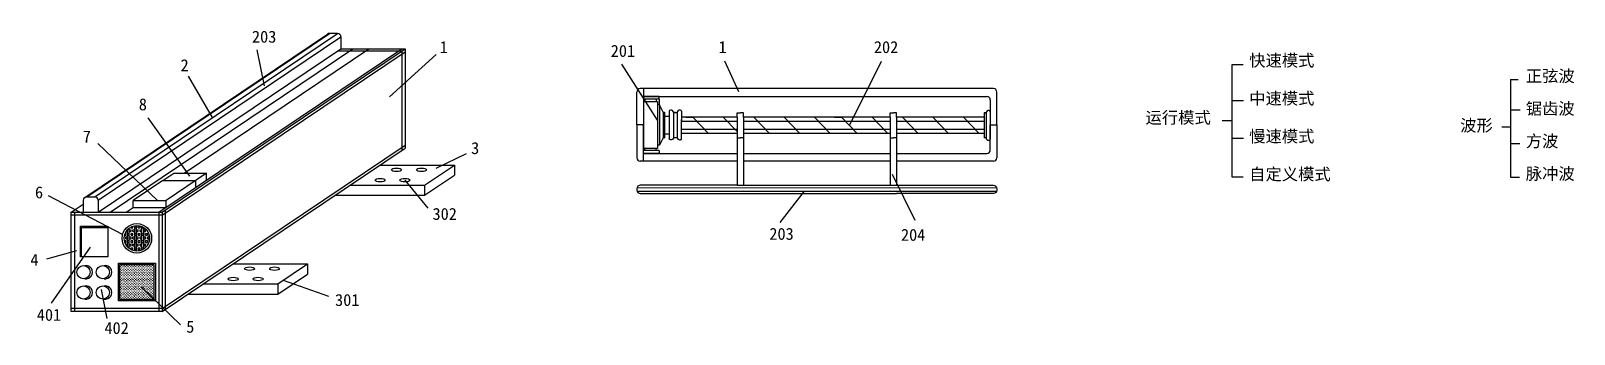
# Model space of a CAD drawing. Header units: millimetres. Extents: x 1032 to 6456, y 223 to 1290.
import ezdxf

# ---------------------------------------------------------------- set-up
doc = ezdxf.new("R2010")
doc.units = ezdxf.units.MM
doc.styles.get("Standard").update_dxf_attribs({"font": 'txt', "bigfont": 'gbcbig.shx'})

msp = doc.modelspace()

# ---------------------------------------------------------------- hatches: boundary and pattern name
h = msp.add_hatch()
h.set_pattern_fill('BOX', color=256, style=0)
h.paths.add_polyline_path([(1449.5, 560.5, 1), (1360, 560.5, 1)])
h = msp.add_hatch()
h.set_pattern_fill('GRASS', color=256, scale=0.25, style=0)
h.set_pattern_definition([(90, (-0.0465, -60.9726), (-4.490125, 4.490125), [1.190625, -7.789625]), (45, (-0.0465, -60.9726), (-4.490128, 4.490128), [1.190625, -5.159375]), (135, (-0.0465, -60.9726), (-4.490128, -4.490128), [1.190625, -5.159375])])
h.paths.add_polyline_path([(1464.6, 468.3), (1345.3, 468.3), (1345.3, 345.4), (1464.6, 345.4)])

# ---------------------------------------------------------------- linework, layer by layer
for p, q in [((1221.4, 704.2), (2075.1, 1278.7)), ((1228.3, 706.4), (2082, 1280.9)), ((1256.4, 706.4), (2110, 1280.9)), ((1268.4, 694.4), (2122, 1268.9)), ((2110, 1280.9), (2082, 1280.9)), ((2122, 1268.9), (2122, 1226.5)), ((1268.4, 651.9), (2122, 1226.5)), ((1310.6, 651.9), (2164.2, 1226.5)), ((1481.6, 651.9), (2335.3, 1226.5)), ((1493.5, 651.9), (2347.2, 1226.5)), ((1493.5, 641.6), (2347.2, 1216.1)), ((1571, 789.6), (2220.1, 1226.5)), ((1853.1, 1096.4), (1826.9, 1223.8)), ((2335.9, 1218.9), (2110.8, 1218.9)), ((2122, 1226.5), (2347.2, 1226.5)), ((2292.5, 1058.5), (2456.1, 1207.2)), ((2335.9, 1218.9), (2335.9, 869.9)), ((2347.2, 1226.5), (2347.2, 877.5)), ((3234.9, 975.7), (3108.9, 1173.5)), ((3520.7, 1075.8), (3471, 1183.5)), ((3909.2, 957.6), (4022, 1184.1)), ((5292.3, 1170.6), (5253.1, 1170.6)), ((5253.1, 1170.6), (5253.1, 777)), ((1670.5, 985.1), (1585.9, 1131.1)), ((4415, 1086.8), (3174.1, 1086.8)), ((3184.9, 1086.8), (3184.9, 1059.3)), ((3184.9, 1086.8), (3184.9, 959.3)), ((6232.4, 1119), (6232.4, 776.1)), ((6232.4, 1119), (6259.2, 1119)), ((3162.1, 959.3), (3162.1, 1074.8)), ((3239.9, 1059.3), (3184.9, 1059.3)), ((3184.9, 1059.3), (4392.2, 1059.3)), ((3239.9, 1049.3), (3184.9, 1049.3)), ((3184.9, 1041.8), (3184.9, 876.8)), ((3184.9, 1041.8), (3234.9, 1041.8)), ((3189.9, 1049.3), (3189.9, 1041.8)), ((3229.9, 1049.3), (3229.9, 1041.8)), ((3234.9, 1041.8), (3234.9, 876.8)), ((3239.9, 1049.3), (3239.9, 1059.3)), ((3239.9, 1049.3), (3239.9, 1030.3)), ((4404.2, 1047.3), (4404.2, 959.3)), ((4427, 959.3), (4427, 1074.8)), ((5253.1, 1044.8), (5294.5, 1044.8)), ((1591.3, 778.5), (1444, 984.3)), ((3241.9, 1030.3), (3234.9, 1030.3)), ((3241.9, 1030.3), (3241.9, 888.3)), ((3253.9, 1004.3), (3241.9, 1030.3)), ((3253.9, 1004.3), (3253.9, 914.3)), ((3253.9, 1004.3), (3258.9, 1004.3)), ((3258.9, 1004.3), (3258.9, 914.3)), ((3258.9, 990.3), (3275.9, 990.3)), ((3275.9, 1007.4), (3275.9, 911.2)), ((3275.9, 990.3), (3275.9, 928.3)), ((3290.7, 1003.4), (3297.3, 1003.4)), ((3297.3, 1003.4), (3290.7, 1003.4)), ((3297.3, 1003.4), (3304, 1003.4)), ((3318.8, 1007.4), (3318.8, 971.4)), ((3333.6, 986.2), (3318.8, 986.2)), ((3333.6, 986.2), (3358.9, 986.2)), ((3358.9, 986.2), (3414, 929)), ((3358.9, 986.2), (3414, 929)), ((3465.8, 986.2), (3514.3, 935.9)), ((3514.3, 986.2), (3514.3, 929)), ((3536.9, 986.2), (3536.9, 929)), ((3572.8, 986.2), (3627.9, 929)), ((3679.7, 986.2), (3734.9, 929)), ((3786.7, 986.2), (3839.4, 931.5)), ((3786.7, 986.2), (3841.8, 929)), ((3856.3, 986.2), (3881.6, 986.2)), ((3881.6, 986.2), (3936.7, 929)), ((3881.6, 986.2), (3936.7, 929)), ((3988.5, 986.2), (4043.7, 929)), ((4052.2, 986.2), (4052.2, 929)), ((4074.8, 986.2), (4074.8, 929)), ((4095.5, 986.2), (4150.6, 929)), ((4202.4, 986.2), (4257.6, 929)), ((4309.4, 986.2), (4364.5, 929)), ((4389.4, 1001.6), (4382.8, 1001.6)), ((4382.8, 1001.6), (4389.4, 1001.6)), ((4382.8, 1001.6), (4382.8, 913.5)), ((4404.2, 1005.7), (4404.2, 909.5)), ((4404.2, 986.2), (4404.2, 929)), ((6232.4, 1011.8), (6266.4, 1011.8)), ((3184.9, 959.3), (3162.1, 959.3)), ((3162.1, 959.3), (3162.1, 843.8)), ((3184.9, 959.3), (3162.1, 959.3)), ((3184.9, 831.8), (3184.9, 959.3)), ((3258.9, 928.3), (3275.9, 928.3)), ((3333.6, 971.9), (3318.8, 971.9)), ((3340.6, 943.3), (3318.8, 943.3)), ((3355.5, 929), (3318.8, 929)), ((3514.3, 971.9), (3333.6, 971.9)), ((3514.3, 943.3), (3333.6, 943.3)), ((3514.3, 943.3), (3333.6, 943.3)), ((3856.3, 971.9), (3536.9, 971.9)), ((3856.3, 943.3), (3536.9, 943.3)), ((3856.3, 943.3), (3536.9, 943.3)), ((4052.2, 971.9), (3856.3, 971.9)), ((4052.2, 943.3), (3856.3, 943.3)), ((4052.2, 943.3), (3856.3, 943.3)), ((4206.6, 971.9), (4074.8, 971.9)), ((4382.8, 971.9), (4074.8, 971.9)), ((4206.6, 943.3), (4074.8, 943.3)), ((4206.6, 943.3), (4074.8, 943.3)), ((4382.8, 943.3), (4074.8, 943.3)), ((4382.8, 943.3), (4074.8, 943.3)), ((4404.2, 959.3), (4427, 959.3)), ((4404.2, 871.3), (4404.2, 959.3)), ((4404.2, 959.3), (4427, 959.3)), ((4427, 959.3), (4427, 843.8)), ((5253.1, 973.8), (5219, 973.8)), ((6232.4, 950.9), (6202.6, 950.9)), ((1476.7, 693.6), (1267.2, 894)), ((1493.5, 313.3), (2347.2, 887.9)), ((1493.5, 303), (2347.2, 877.5)), ((3234.9, 876.8), (3184.9, 876.8)), ((3239.9, 869.3), (3184.9, 869.3)), ((3189.9, 869.3), (3189.9, 876.8)), ((3229.9, 869.3), (3229.9, 876.8)), ((3241.9, 888.3), (3234.9, 888.3)), ((3239.9, 869.3), (3239.9, 859.3)), ((3253.9, 914.3), (3241.9, 888.3)), ((3253.9, 914.3), (3258.9, 914.3)), ((3290.7, 915.3), (3297.3, 915.3)), ((3297.3, 915.3), (3304, 915.3)), ((3514.3, 913.3), (3514.3, 746.9)), ((3536.9, 913.3), (3537.2, 746.9)), ((4052.2, 913.3), (4051.9, 746.9)), ((4074.8, 913.3), (4074.8, 746.9)), ((4389.4, 913.5), (4382.8, 913.5)), ((5253.1, 913.2), (5294.5, 913.2)), ((6232.4, 894.5), (6265.2, 894.5)), ((2259.2, 818.3), (2355.3, 818.3)), ((2355.3, 818.3), (2520.7, 818.3)), ((2415.9, 747.7), (2520.7, 818.3)), ((2457.1, 807.5), (2563.4, 858.5)), ((2520.7, 818.3), (2520.7, 782.4)), ((3514.3, 831.8), (3174.1, 831.8)), ((3239.9, 859.3), (3184.9, 859.3)), ((3184.9, 831.8), (3184.9, 859.3)), ((3184.9, 859.3), (3514.3, 859.3)), ((4074.8, 859.3), (4392.2, 859.3)), ((4404.2, 831.8), (4074.8, 831.8)), ((4415, 831.8), (4404.2, 831.8)), ((1496.2, 763.7), (1391.9, 693.6)), ((1496.2, 763.7), (1534.6, 789.6)), ((1496.2, 763.7), (1611.4, 763.7)), ((1649.9, 789.6), (1507.2, 693.6)), ((1534.6, 789.6), (1649.9, 789.6)), ((1611.4, 739.3), (1611.4, 763.7)), ((1649.9, 765.2), (1649.9, 789.6)), ((2346.9, 764.9), (2427.5, 666.6)), ((2415.9, 711.9), (2520.7, 782.4)), ((4059.1, 785.6), (4138.6, 624.7)), ((5253.1, 777), (5292.4, 777)), ((6232.4, 776.1), (6263.6, 776.1)), ((1354.5, 573.5), (1094, 710.4)), ((1228.3, 706.4), (1256.4, 706.4)), ((2101.2, 711.9), (2250.5, 711.9)), ((2154.4, 747.7), (2250.5, 747.7)), ((2250.5, 747.7), (2415.9, 747.7)), ((2250.5, 711.9), (2415.9, 711.9)), ((2415.9, 747.7), (2415.9, 711.9)), ((3162.7, 738.6), (4426.5, 738.4)), ((3162.7, 726.4), (4426.5, 726.6)), ((3514.3, 746.9), (4074.8, 746.9)), ((3514.3, 718.1), (4074.8, 718.1)), ((3749.9, 726.5), (3664.2, 616.3)), ((1173.7, 651.9), (1216.3, 680.6)), ((1185.7, 651.9), (1185.7, 303)), ((1216.3, 694.4), (1216.3, 651.9)), ((1268.4, 694.4), (1268.4, 651.9)), ((1366.4, 651.9), (1391.9, 669.1)), ((1391.9, 669.1), (1391.9, 693.6)), ((1391.9, 693.6), (1507.2, 693.6)), ((1391.9, 669.1), (1507.2, 669.1)), ((1481.6, 651.9), (1481.6, 303)), ((1503.8, 658.8), (1503.8, 309.9)), ((1507.2, 669.1), (1507.2, 693.6)), ((1493.5, 641.6), (1173.7, 641.6)), ((1192.5, 516.8), (1086.4, 486.7)), ((1240.6, 529.5), (1103.7, 331.9)), ((1742.8, 470.7), (1838.9, 470.7)), ((1838.9, 470.7), (2004.3, 470.7)), ((1899.5, 400.2), (2004.3, 470.7)), ((1899.5, 364.4), (2004.3, 434.9)), ((2004.3, 470.7), (2004.3, 434.9)), ((1279.7, 380.7), (1298.6, 278.4)), ((1420.8, 389.2), (1557.7, 256.7)), ((1638, 400.2), (1734.1, 400.2)), ((1734.1, 400.2), (1899.5, 400.2)), ((1899.5, 400.2), (1899.5, 364.4)), ((1919, 413.3), (2077.7, 356.5)), ((1584.8, 364.4), (1734.1, 364.4)), ((1734.1, 364.4), (1899.5, 364.4)), ((1493.5, 313.3), (1173.7, 313.3))]:
    msp.add_line(p, q)
for points in [[(3290.7, 1003.4), (3290.7, 915.3, -0.414214), (3282.7, 907.2), (3279.9, 907.2, -0.414214), (3275.9, 911.2)], [(3304, 1003.4), (3304, 915.3, 0.414214), (3312, 907.2), (3314.8, 907.2, 0.414214), (3318.8, 911.2), (3318.8, 978.2)], [(4389.4, 1001.6), (4389.4, 913.5, 0.414214), (4397.4, 905.5), (4400.2, 905.5, 0.414214), (4404.2, 909.5)], [(3514.3, 746.9), (3174.1, 746.9, 0.414214), (3162.1, 734.9), (3162.1, 730.1, 0.414214), (3174.1, 718.1), (3514.3, 718.1)], [(4074.8, 746.9), (4415, 746.9, -0.414214), (4427, 734.9), (4427, 730.1, -0.414214), (4415, 718.1), (4074.8, 718.1)]]:
    msp.add_lwpolyline(points, format="xyb")
for points in [[(3358.9, 986.2), (3333.6, 986.2)], [(3514.3, 986.2), (3358.9, 986.2)], [(3465.8, 986.2), (3371.5, 986.2)], [(3514.3, 986.2), (3478.4, 986.2)], [(3514.3, 986.2), (3514.3, 1001.9), (3525.6, 1001.9)], [(3536.9, 986.2), (3536.9, 1001.9), (3525.6, 1001.9)], [(3572.8, 986.2), (3536.9, 986.2)], [(4052.2, 986.2), (3536.9, 986.2)], [(3679.7, 986.2), (3585.4, 986.2)], [(3786.7, 986.2), (3692.3, 986.2)], [(3786.7, 986.2), (3692.3, 986.2)], [(3856.3, 986.2), (3799.3, 986.2)], [(3856.3, 986.2), (3799.3, 986.2)], [(3881.6, 986.2), (3856.3, 986.2)], [(3988.5, 986.2), (3894.2, 986.2)], [(4052.2, 986.2), (4001.1, 986.2)], [(4052.2, 986.2), (4052.2, 1001.9), (4063.5, 1001.9)], [(4074.8, 986.2), (4074.8, 1001.9), (4063.5, 1001.9)], [(4095.5, 986.2), (4074.8, 986.2)], [(4382.8, 986.2), (4074.8, 986.2)], [(4202.4, 986.2), (4108.1, 986.2)], [(4309.4, 986.2), (4215, 986.2)], [(3514.3, 929), (3333.6, 929)], [(3501.7, 929), (3414, 929)], [(3514.3, 929), (3514.3, 913.3), (3525.6, 913.3)], [(3536.9, 929), (3536.9, 913.3), (3525.6, 913.3)], [(3608.6, 929), (3536.9, 929)], [(4052.2, 929), (3536.9, 929)], [(3715.6, 929), (3627.9, 929)], [(3822.5, 929), (3734.9, 929)], [(3822.5, 929), (3734.9, 929)], [(3856.3, 929), (3841.8, 929)], [(3856.3, 929), (3841.8, 929)], [(3917.4, 929), (3856.3, 929)], [(4024.4, 929), (3936.7, 929)], [(4052.2, 929), (4043.7, 929)], [(4052.2, 929), (4052.2, 913.3), (4063.5, 913.3)], [(4074.8, 929), (4074.8, 913.3), (4063.5, 913.3)], [(4364.5, 929), (4074.8, 929)], [(4131.3, 929), (4074.8, 929)], [(4257.6, 929), (4150.6, 929)], [(4364.5, 929), (4257.6, 929)], [(4382.8, 929), (4364.5, 929)], [(3537, 859.3), (4052.1, 859.3)], [(4052, 831.8), (3537.1, 831.8)], [(1209.9, 495.1), (1209.9, 598.5), (1302.6, 598.5)]]:
    msp.add_lwpolyline(points)
for points in [[(1173.7, 651.9), (1493.5, 651.9), (1493.5, 303), (1173.7, 303)], [(1206.4, 603.4), (1302.6, 603.4), (1302.6, 495.1), (1206.4, 495.1)], [(1340.3, 473.3), (1470.1, 473.3), (1470.1, 340.2), (1340.3, 340.2)], [(1345.3, 468.3), (1464.6, 468.3), (1464.6, 345.4), (1345.3, 345.4)]]:
    msp.add_lwpolyline(points, close=True)
for centre, radius in [((1404.7, 560.5), 51.9), ((1404.7, 560.5), 44.7), ((1217, 441.2), 23.3), ((1285, 441.2), 23.3), ((1217, 369.7), 23.3), ((1285, 369.7), 23.3)]:
    msp.add_circle(centre, radius)
for centre, radius, start, end in [((2082, 1268.9), 12, 90, 125.1904), ((2110, 1268.9), 12, 0, 90), ((3174.1, 1074.8), 12, 90, 180), ((4415, 1074.8), 12, 0, 90), ((4392.2, 1047.3), 12, 0, 90), ((3279.9, 1007.4), 4.03, 90, 180), ((3282.2, 1003.1), 8.58, 1.3927, 105.1307), ((3312.5, 1003.1), 8.58, 74.8693, 178.6073), ((3314.8, 1007.4), 4.03, 0, 90), ((4397.9, 1001.4), 8.58, 74.8693, 178.6073), ((4400.2, 1005.7), 4.03, 0, 90), ((4392.2, 871.3), 12, 270, 0), ((3174.1, 843.8), 12, 180, 270), ((4415, 843.8), 12, 270, 0), ((1228.3, 694.4), 12, 90, 180), ((1256.4, 694.4), 12, 0, 90), ((1225.3, 441.2), 23.3, 259.6966, 100.3034), ((1293.4, 441.2), 23.3, 259.6966, 100.3034), ((1225.3, 369.7), 23.3, 259.6966, 100.3034), ((1293.4, 369.7), 23.3, 259.6966, 100.3034)]:
    msp.add_arc(centre, radius, start, end)
for centre in [(2259.5, 764.9), (2317.3, 801.1), (2346.9, 764.9), (2404.7, 801.1), (1800.9, 453.6), (1888.3, 453.6), (1743.2, 417.3), (1830.6, 417.3)]:
    msp.add_ellipse(centre, major_axis=(-17.8, 0), ratio=0.347595)

# ---------------------------------------------------------------- texts
at = {"char_height": 42, "attachment_point": 1}
for s, insert in [('{\\fSimSun|b0|i0|c134|p2;203}', (1809.1, 1290.6)), ('{\\fSimSun|b0|i0|c134|p2;1}', (2469.1, 1254)), ('{\\fSimSun|b0|i0|c134|p2;1}', (3448.8, 1254)), ('{\\fSimSun|b0|i0|c134|p2;202}', (3995, 1254)), ('{\\fSimSun|b0|i0|c134|p2;201}', (3070, 1240.7)), ('{\\fSimSun|b0|i0|c134|p2;快速模式}', (5314.1, 1207)), ('{\\fSimSun|b0|i0|c134|p2;2}', (1558.1, 1190.1)), ('{\\fSimSun|b0|i0|c134|p2;正弦波}', (6286.2, 1152.4)), ('{\\fSimSun|b0|i0|c134|p2;8}', (1411.5, 1052.6)), ('{\\fSimSun|b0|i0|c134|p2;中速模式}', (5314.1, 1073.7)), ('{\\fSimSun|b0|i0|c134|p2;锯齿波}', (6286.2, 1037.8)), ('{\\fSimSun|b0|i0|c134|p2;运行模式}', (4949.9, 1006.2)), ('{\\fSimSun|b0|i0|c134|p2;波形}', (6055.7, 978.5)), ('{\\fSimSun|b0|i0|c134|p2;7}', (1214.5, 939.4)), ('{\\fSimSun|b0|i0|c134|p2;慢速模式}', (5314.1, 940.4)), ('{\\fSimSun|b0|i0|c134|p2;方波}', (6286.2, 923.3)), ('{\\fSimSun|b0|i0|c134|p2;3}', (2579.4, 898.7)), ('{\\fSimSun|b0|i0|c134|p2;脉冲波}', (6286.2, 808.8)), ('{\\fSimSun|b0|i0|c134|p2;自定义模式}', (5314.1, 807)), ('{\\fSimSun|b0|i0|c134|p2;6}', (1046.5, 743.1)), ('{\\fSimSun|b0|i0|c134|p2;302}', (2443.7, 667.3)), ('{\\fSimSun|b0|i0|c134|p2;203}', (3627.5, 597.2)), ('{\\fSimSun|b0|i0|c134|p2;204}', (4090.2, 593.6)), ('{\\fSimSun|b0|i0|c134|p2;4}', (1030.3, 505.8)), ('{\\fSimSun|b0|i0|c134|p2;301}', (2101.2, 364.5)), ('{\\fSimSun|b0|i0|c134|p2;401}', (1053, 312.4)), ('{\\fSimSun|b0|i0|c134|p2;402}', (1290.6, 266)), ('{\\fSimSun|b0|i0|c134|p2;5}', (1578.1, 270.4))]:
    msp.add_mtext(s, dxfattribs=dict(at, insert=insert))

doc.saveas('drawing.dxf')
